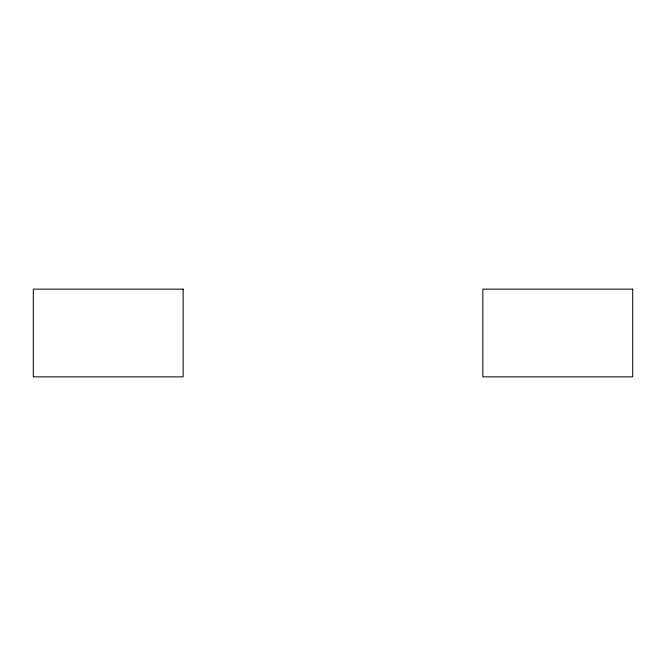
<?xml version="1.0" encoding="UTF-8"?>
<svg xmlns="http://www.w3.org/2000/svg" width="666" height="666" viewBox="0 0 666 666"><rect width="100%" height="100%" fill="white"/><g stroke="black" fill="none" stroke-linecap="round" stroke-linejoin="round"><path stroke-width="1" d="M183.15 289.136L33.3 289.136L33.3 376.864L183.15 376.864L183.15 289.136M632.7 289.136L482.85 289.136L482.85 376.864L632.7 376.864L632.7 289.136"/></g></svg>
